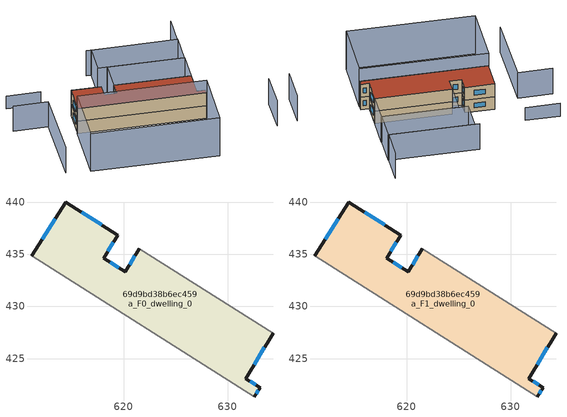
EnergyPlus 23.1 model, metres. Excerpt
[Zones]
69d9bd38b6ec459a_F0_dwelling_0
 floor ground (EU_floor_Construction): 634.35,427.42 631.71,423.07 633.12,422.21 632.57,421.33 611.17,434.86 614.45,440 619.45,436.84 618.08,434.62 620.18,433.33 621.51,435.54 z0
 wall outside (EU_wall_Construction): 632.57,421.33 633.12,422.21 631.71,423.07 634.35,427.42 / 621.51,435.54 620.18,433.33 618.08,434.62 619.45,436.84 614.45,440 611.17,434.86 z0:3
 wall adiabatic (EU_wall_Construction): 611.17,434.86 632.57,421.33 / 634.35,427.42 621.51,435.54 z0:3
 window (EU_Window_Construction): 632.68,422.48 632.15,422.81 / 632.74,421.61 632.95,421.94 / 613.43,438.4 612.19,436.46 / 617.89,437.83 616,439.02 / 618.51,435.32 619.02,436.15 / 619.53,433.73 618.74,434.22 / 621.1,434.85 620.6,434.02 / 632.53,424.43 633.52,426.07 z0.93:2.07
69d9bd38b6ec459a_F1_dwelling_0
 floor to 69d9bd38b6ec459a_F0_dwelling_0 (EU_floor_Construction): 634.35,427.42 631.71,423.07 633.12,422.21 632.57,421.33 611.17,434.86 614.45,440 619.45,436.84 618.08,434.62 620.18,433.33 621.51,435.54 z3
 wall outside (EU_wall_Construction): 632.57,421.33 633.12,422.21 631.71,423.07 634.35,427.42 / 621.51,435.54 620.18,433.33 618.08,434.62 619.45,436.84 614.45,440 611.17,434.86 z3:6
 wall adiabatic (EU_wall_Construction): 611.17,434.86 632.57,421.33 / 634.35,427.42 621.51,435.54 z3:6
 window (EU_Window_Construction): 632.68,422.48 632.15,422.81 / 632.74,421.61 632.95,421.94 / 613.43,438.4 612.19,436.46 / 617.89,437.83 616,439.02 / 618.51,435.32 619.02,436.15 / 619.53,433.73 618.74,434.22 / 621.1,434.85 620.6,434.02 / 632.53,424.43 633.52,426.07 z3.93:5.07
 roof outside (EU_roof_Construction): 633.12,422.21 631.71,423.07 634.35,427.42 621.51,435.54 620.18,433.33 618.08,434.62 619.45,436.84 614.45,440 611.17,434.86 632.57,421.33 z6
shading: 640.54,410.07 644.39,416.29 / 643.93,442.99 640.68,437.84 / 640.68,437.84 625.58,447.39 / 602.86,444.06 608.75,440.45 / 608.75,440.45 600.71,427.34 / 624.75,440.7 637.6,432.57 / 637.6,432.57 634.35,427.42 / 634.35,427.42 621.49,435.55 / 621.49,435.55 624.75,440.7 / 637.51,432.63 623.14,441.71 / 623.14,441.71 626.4,446.87 / 626.4,446.87 640.77,437.78 / 640.77,437.78 637.51,432.63 z0:6; 611.13,434.89 632.59,421.32 / 632.59,421.32 625.9,410.73 / 625.9,410.73 604.44,424.3 / 604.44,424.3 611.13,434.89 z0:9; 612.8,446.7 606.99,450.34 z0:3
[Building]
EU S2 Campaign: North Axis=0; Terrain=City; Solar Distribution=FullExterior
[Site:Location]
Montreal-Trudeau.Intl.AP: Latitude=45.4667; Longitude=-73.75; Time Zone=-5; Elevation=36
[SizingPeriod:WeatherFileDays]
AnnualSizingPeriod: Begin Month=1; Begin Day of Month=1; End Month=12; End Day of Month=31; Day of Week for Start Day=Monday; Use Weather File Daylight Saving Period=No; Use Weather File Rain and Snow Indicators=No
[MATERIAL]
EU_InternalMass_Material: Roughness=MediumRough; Thickness=0.1; Conductivity=1; Density=1800; Specific Heat=900; Thermal Absorptance=0.9; Solar Absorptance=0.7; Visible Absorptance=0.7
[MATERIAL:NOMASS] Roughness=MediumRough; Thermal Absorptance=0.9; Solar Absorptance=0.7; Visible Absorptance=0.7
Name | Thermal Resistance
EU_wall_NoMass; EU_floor_NoMass | 1.51479
EU_roof_NoMass | 2.84114
[WINDOWMATERIAL:SIMPLEGLAZINGSYSTEM]
EU_Window_SimpleGlazing: UFactor=3.53504; Solar Heat Gain Coefficient=0.8; Visible Transmittance=0.8
[CONSTRUCTION]
EU_wall_Construction: EU_wall_NoMass
EU_roof_Construction: EU_roof_NoMass
EU_floor_Construction: EU_floor_NoMass
EU_Window_Construction: EU_Window_SimpleGlazing
EU_InternalMass_Construction: EU_InternalMass_Material
[ZONE] Type=1; Multiplier=1; Ceiling Height=autocalculate; Volume=417.762; Floor Area=autocalculate; Part of Total Floor Area=Yes
69d9bd38b6ec459a_F0_dwelling_0; 69d9bd38b6ec459a_F1_dwelling_0
[INTERNALMASS] Construction=EU_InternalMass_Construction; Surface Area=139.254
Name | Zone or ZoneList
69d9bd38b6ec459a_F0_dwelling_0_EU_InternalMass | 69d9bd38b6ec459a_F0_dwelling_0
69d9bd38b6ec459a_F1_dwelling_0_EU_InternalMass | 69d9bd38b6ec459a_F1_dwelling_0
[OTHEREQUIPMENT] Fuel Type=Electricity; Design Level Calculation Method=Watts/Area; Power per Zone Floor Area=1; Fraction Latent=0; Fraction Radiant=0; Fraction Lost=0; Carbon Dioxide Generation Rate=0; EndUse Subcategory=EU_Step8_InternalGains
Name | Zone or ZoneList or Space or SpaceList | Schedule
EU_Step8_InternalGain_69d9bd38b6ec459a_F0_dwelling_0_f000 | 69d9bd38b6ec459a_F0_dwelling_0 | EU_Step8_GainSchedule_69d9bd38b6ec459a_F0_dwelling_0_f000
EU_Step8_InternalGain_69d9bd38b6ec459a_F1_dwelling_0_f000 | 69d9bd38b6ec459a_F1_dwelling_0 | EU_Step8_GainSchedule_69d9bd38b6ec459a_F1_dwelling_0_f000
[ZONEVENTILATION:DESIGNFLOWRATE] Schedule=EU_AlwaysOn; Design Flow Rate Calculation Method=AirChanges/Hour; Air Changes per Hour=0.775154; Ventilation Type=Natural; Fan Pressure Rise=0; Fan Total Efficiency=1; Constant Term Coefficient=1; Temperature Term Coefficient=0; Velocity Term Coefficient=0; Velocity Squared Term Coefficient=0; Minimum Indoor Temperature=-100; Maximum Indoor Temperature=100; Delta Temperature=-100; Minimum Outdoor Temperature=-100; Maximum Outdoor Temperature=100; Maximum Wind Speed=40
Name | Zone or ZoneList or Space or SpaceList
EU_ConstantAir_69d9bd38b6ec459a_F0_dwelling_0 | 69d9bd38b6ec459a_F0_dwelling_0
EU_ConstantAir_69d9bd38b6ec459a_F1_dwelling_0 | 69d9bd38b6ec459a_F1_dwelling_0
[HVACTEMPLATE:THERMOSTAT] Constant Heating Setpoint=20; Constant Cooling Setpoint=50
EU_HeatOnly_69d9bd38b6ec459a_F0_dwelling_0; EU_HeatOnly_69d9bd38b6ec459a_F1_dwelling_0
[HVACTEMPLATE:ZONE:IDEALLOADSAIRSYSTEM] System Availability Schedule=EU_AlwaysOn; Maximum Heating Supply Air Temperature=50; Minimum Cooling Supply Air Temperature=13; Maximum Heating Supply Air Humidity Ratio=0.0156; Minimum Cooling Supply Air Humidity Ratio=0.0077; Heating Limit=NoLimit; Cooling Limit=NoLimit; Heating Availability Schedule=EU_AlwaysOn; Cooling Availability Schedule=EU_CoolingOff; Dehumidification Control Type=ConstantSensibleHeatRatio; Cooling Sensible Heat Ratio=0.7; Dehumidification Setpoint=60; Humidification Control Type=None; Humidification Setpoint=30; Outdoor Air Method=None; Outdoor Air Flow Rate per Person=0.00944; Outdoor Air Flow Rate per Zone Floor Area=0; Outdoor Air Flow Rate per Zone=0; Demand Controlled Ventilation Type=None; Outdoor Air Economizer Type=NoEconomizer; Heat Recovery Type=None; Sensible Heat Recovery Effectiveness=0.7; Latent Heat Recovery Effectiveness=0.65
Name | Template Thermostat
69d9bd38b6ec459a_F0_dwelling_0 | EU_HeatOnly_69d9bd38b6ec459a_F0_dwelling_0
69d9bd38b6ec459a_F1_dwelling_0 | EU_HeatOnly_69d9bd38b6ec459a_F1_dwelling_0
[SIZING:ZONE] Zone Cooling Design Supply Air Temperature Input Method=SupplyAirTemperature; Zone Cooling Design Supply Air Temperature=13; Zone Heating Design Supply Air Temperature Input Method=SupplyAirTemperature; Zone Heating Design Supply Air Temperature=50; Zone Cooling Design Supply Air Humidity Ratio=0.008; Zone Heating Design Supply Air Humidity Ratio=0.008; Cooling Design Air Flow Method=DesignDay; Cooling Design Air Flow Rate=0; Cooling Minimum Air Flow per Zone Floor Area=0.000762; Cooling Minimum Air Flow=0; Cooling Minimum Air Flow Fraction=0.2; Heating Design Air Flow Method=DesignDay; Heating Design Air Flow Rate=0; Heating Maximum Air Flow per Zone Floor Area=0.002032; Heating Maximum Air Flow=0.141576; Heating Maximum Air Flow Fraction=0.3; Account for Dedicated Outdoor Air System=No; Dedicated Outdoor Air System Control Strategy=NeutralSupplyAir; Dedicated Outdoor Air Low Setpoint Temperature for Design=autosize; Dedicated Outdoor Air High Setpoint Temperature for Design=autosize; Zone Load Sizing Method=Sensible Load Only No Latent Load; Zone Latent Cooling Design Supply Air Humidity Ratio Input Method=HumidityRatioDifference; Zone Cooling Design Supply Air Humidity Ratio Difference=0.005; Zone Latent Heating Design Supply Air Humidity Ratio Input Method=HumidityRatioDifference; Zone Humidification Design Supply Air Humidity Ratio Difference=0.005
69d9bd38b6ec459a_F0_dwelling_0; 69d9bd38b6ec459a_F1_dwelling_0
[SCHEDULE:CONSTANT]
Name | Hourly Value
EU_AlwaysOn | 1
EU_CoolingOff | 0
[SCHEDULE:FILE] Column Number=1; Rows to Skip at Top=0; Number of Hours of Data=8760; Column Separator=Comma; Interpolate to Timestep=No; Minutes per Item=60; Adjust Schedule for Daylight Savings=Yes
Name | File
EU_Step8_GainSchedule_69d9bd38b6ec459a_F0_dwelling_0_f000 | ../../schedules/69d9bd38b6ec459a/69d9bd38b6ec459a_F0_dwelling_0_f000_gain.csv
EU_Step8_GainSchedule_69d9bd38b6ec459a_F1_dwelling_0_f000 | ../../schedules/69d9bd38b6ec459a/69d9bd38b6ec459a_F1_dwelling_0_f000_gain.csv
